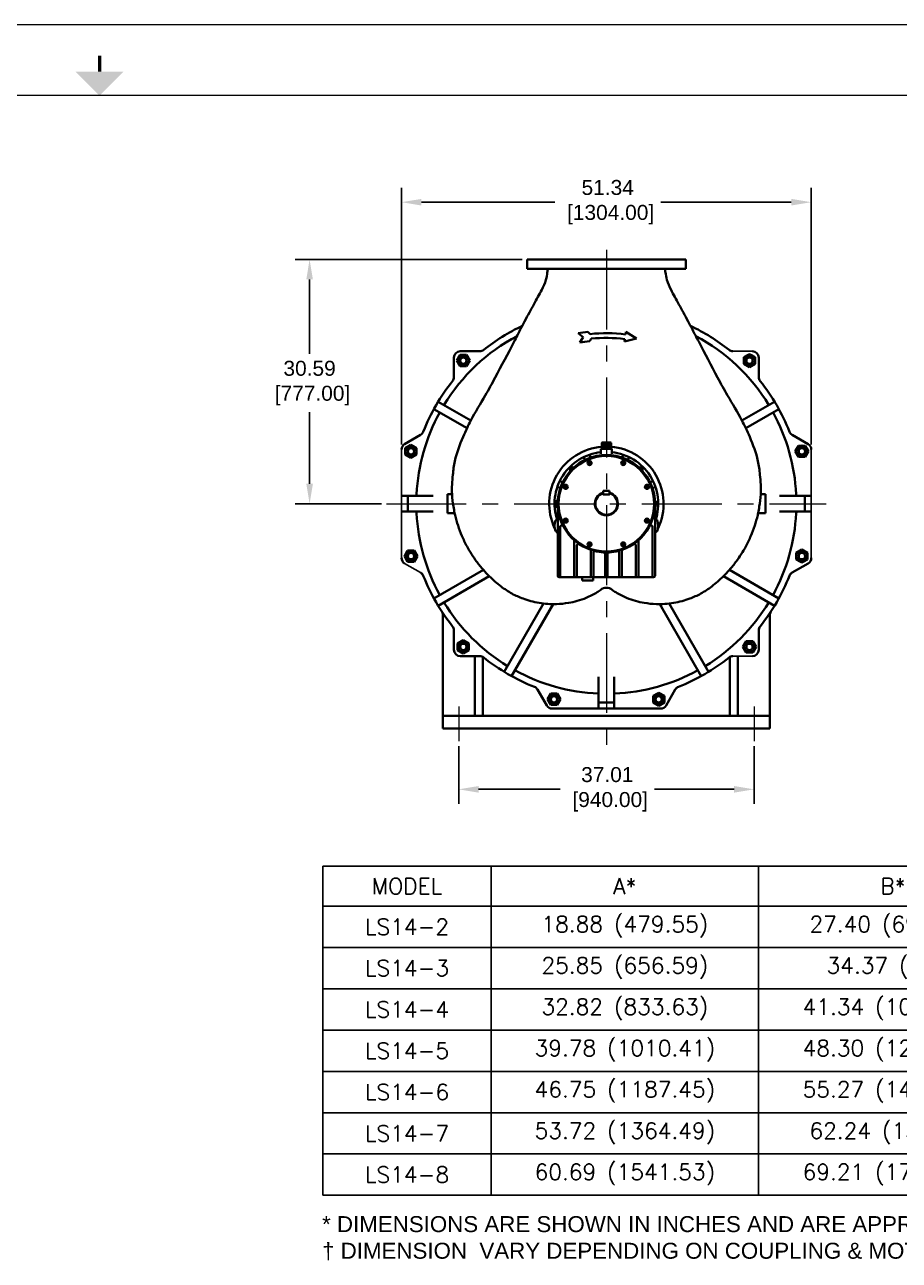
# Model space of a CAD drawing. Header units: inches. Extents: x 2 to 422, y -2 to 317.
# Drawn here: x 202.4 to 312, y 162.6 to 317.4 of the extents above; entities that cross this region are included whole.
import ezdxf
from ezdxf.enums import TextEntityAlignment as Align

# ---------------------------------------------------------------- set-up
doc = ezdxf.new("R2010")
doc.units = ezdxf.units.IN
doc.header["$MEASUREMENT"] = 0
doc.linetypes.add('点画线', pattern=[16, 10, -2, 2, -2])
doc.layers.add('Title Block', color=7, linetype='Continuous')
doc.layers.add('中心线层', color=1, linetype='点画线', lineweight=18)
doc.layers.add('粗实线层', color=7, linetype='Continuous', lineweight=35)
doc.styles.add('ACANSTS', font='romans.shx', dxfattribs={"height": 1})
doc.styles.add('Roman', font='romans')
doc.styles.get("Standard").update_dxf_attribs({"font": 'arial.ttf'})
doc.dimstyles.new('STANDARD 2 PLCS', dxfattribs={"dimtxt": 0.125, "dimasz": 0.18, "dimexe": 0.18, "dimexo": 0.0625, "dimgap": 0.09, "dimtad": 0, "dimtih": 1, "dimtoh": 1, "dimzin": 4, "dimdsep": 46, "dimtxsty": 'Standard', "dimcen": 0.09, "dimaunit": 1, "dimadec": 0, "dimazin": 1, "dimtfac": 1, "dimtofl": 0, "dimtmove": 1, "dimatfit": 3, "dimfxl": 1, "dimtolj": 1, "dimtzin": 4, "dimarcsym": 0})

# ---------------------------------------------------------------- blocks, each defined once
blk = doc.blocks.new('*T166')
at = {"layer": 'Title Block', "color": 0, "linetype": 'ByBlock', "lineweight": -2, "transparency": 16777216}
for p, q in [((0, 0), (142.53, 0)), ((0, 0), (0, -41.22)), ((21.12, 0), (21.12, -41.22)), ((54.6, 0), (54.6, -41.22)), ((88.28, 0), (88.28, -41.22)), ((117.32, 0), (117.32, -41.22)), ((142.53, 0), (142.53, -41.22)), ((0, -5), (142.53, -5)), ((0, -10.17), (142.53, -10.17)), ((0, -15.35), (142.53, -15.35)), ((0, -20.52), (142.53, -20.52)), ((0, -25.7), (142.53, -25.7)), ((0, -30.87), (142.53, -30.87)), ((0, -36.04), (142.53, -36.04)), ((0, -41.22), (142.53, -41.22))]:
    blk.add_line(p, q, dxfattribs=at)
at = {"layer": 'Title Block', "color": 0, "lineweight": 15, "transparency": 16777216, "char_height": 2, "attachment_point": 5, "style": 'Roman'}
for s, insert, width in [('MODEL', (10.56, -2.5), 18.9972), ('A*', (37.86, -2.5), 31.3476), ('B*', (71.44, -2.5), 31.5546), ('F{\\fArial|b0|i0|c0|p34;†}', (102.8, -2.5), 26.9144), ('L{\\fArial|b0|i0|c0|p34;†}', (129.92, -2.5), 23.0814), ('18.88 (479.55)', (37.86, -7.59), 31.3476), ('27.40 (695.96)', (71.44, -7.59), 31.5546), ('88.75 (2254)', (102.8, -7.59), 26.9144), ('91 (2311)', (129.92, -7.59), 24.1445), ('LS14-2', (10.56, -7.59), 18.9972), ('LS14-3', (10.56, -12.76), 18.9972), ('25.85 (656.59)', (37.86, -12.76), 31.3476), ('34.37 (873)', (71.44, -12.76), 31.5546), ('101.75 (2584)', (102.8, -12.76), 27.9775), ('104 (2642)', (129.92, -12.76), 24.1445), ('LS14-4', (10.56, -17.93), 18.9972), ('32.82 (833.63)', (37.86, -17.93), 31.3476), ('41.34 (1050.04)', (71.44, -17.93), 31.5546), ('128.75 (3270)', (102.8, -17.93), 27.9775), ('131 (3327)', (129.92, -17.93), 24.1445), ('39.78 (1010.41)', (37.86, -23.11), 31.3476), ('48.30 (1226.82)', (71.44, -23.11), 31.5546), ('128.75 (3270)', (102.8, -23.11), 27.9775), ('131 (3327)', (129.92, -23.11), 24.1445), ('LS14-5', (10.56, -23.11), 18.9972), ('LS14-6', (10.56, -28.28), 18.9972), ('46.75 (1187.45)', (37.86, -28.28), 31.3476), ('55.27 (1403.86)', (71.44, -28.28), 31.5546), ('143.75 (3651)', (102.8, -28.28), 27.9775), ('146 (3708)', (129.92, -28.28), 24.1445), ('LS14-7', (10.56, -33.46), 18.9972), ('53.72 (1364.49)', (37.86, -33.46), 31.3476), ('62.24 (1580.9)', (71.44, -33.46), 31.5546), ('164.75 (4185)', (102.8, -33.46), 27.9775), ('167 (4242)', (129.92, -33.46), 24.1445), ('60.69 (1541.53)', (37.86, -38.63), 31.3476), ('69.21 (1757.93)', (71.44, -38.63), 31.5546), ('164.75 (4185)', (102.8, -38.63), 27.9775), ('167 (4242)', (129.92, -38.63), 24.1445), ('LS14-8', (10.56, -38.63), 18.9972)]:
    blk.add_mtext(s, dxfattribs=dict(at, insert=insert, width=width))
blk = doc.blocks.new('*D167')
at = {"color": 0, "lineweight": -2, "transparency": 16777216}
for p, q in [((249.62, 264.78), (249.62, 296.93)), ((300.95, 264.78), (300.95, 296.93)), ((252.12, 295.13), (268.81, 295.13)), ((298.45, 295.13), (282.09, 295.13))]:
    blk.add_line(p, q, dxfattribs=at)
at = {"color": 0, "transparency": 16777216}
for points in [[(252.12, 295.54), (252.12, 294.71), (249.62, 295.13)], [(298.45, 295.54), (298.45, 294.71), (300.95, 295.13)]]:
    blk.add_solid(points, dxfattribs=at)
at = {"layer": 'Defpoints', "color": 0, "transparency": 16777216}
for p in [(300.95, 295.13), (249.62, 264.15), (300.95, 264.15)]:
    blk.add_point(p, dxfattribs=at)
at = {"color": 0, "transparency": 16777216, "insert": (275.45, 295.13), "char_height": 1.875, "attachment_point": 5}
blk.add_mtext('\\A1;51.34\\P [1304.00]', dxfattribs=at)
blk = doc.blocks.new('*D168')
at = {"color": 0, "lineweight": -2, "transparency": 16777216}
for p, q in [((264.72, 287.95), (236.3, 287.95)), ((238.1, 285.45), (238.1, 276.15)), ((238.1, 259.86), (238.1, 268.81)), ((247.1, 257.36), (236.3, 257.36))]:
    blk.add_line(p, q, dxfattribs=at)
at = {"color": 0, "transparency": 16777216}
for points in [[(237.69, 285.45), (238.52, 285.45), (238.1, 287.95)], [(237.69, 259.86), (238.52, 259.86), (238.1, 257.36)]]:
    blk.add_solid(points, dxfattribs=at)
at = {"layer": 'Defpoints', "color": 0, "transparency": 16777216}
for p in [(265.34, 287.95), (238.1, 257.36), (247.73, 257.36)]:
    blk.add_point(p, dxfattribs=at)
at = {"color": 0, "transparency": 16777216, "insert": (238.1, 272.48), "char_height": 1.875, "attachment_point": 5}
blk.add_mtext('\\A1;30.59\\P [777.00]', dxfattribs=at)
blk = doc.blocks.new('*D169')
at = {"color": 0, "lineweight": -2, "transparency": 16777216}
for p, q in [((256.78, 227.01), (256.78, 219.79)), ((293.79, 227.01), (293.79, 219.79)), ((259.28, 221.59), (269.49, 221.59)), ((291.29, 221.59), (281.31, 221.59))]:
    blk.add_line(p, q, dxfattribs=at)
at = {"color": 0, "transparency": 16777216}
for points in [[(259.28, 222), (259.28, 221.17), (256.78, 221.59)], [(291.29, 222), (291.29, 221.17), (293.79, 221.59)]]:
    blk.add_solid(points, dxfattribs=at)
at = {"layer": 'Defpoints', "color": 0, "transparency": 16777216}
for p in [(256.78, 227.64), (293.79, 227.64), (293.79, 221.59)]:
    blk.add_point(p, dxfattribs=at)
at = {"color": 0, "transparency": 16777216, "insert": (275.4, 221.59), "char_height": 1.875, "attachment_point": 5}
blk.add_mtext('\\A1;37.01\\P [940.00]', dxfattribs=at)
blk = doc.blocks.new('LONE STAR BLOWER TITLE BLOCK (SIZE A)')
at = {"layer": 'Title Block', "lineweight": 15}
for p, q in [((23.625, 18), (0, 18)), ((23.125, 17.5), (0.5, 17.5)), ((23.125, 17.5), (0.5, 17.5))]:
    blk.add_line(p, q, dxfattribs=at)
at = {"layer": 'Title Block', "lineweight": 15, "const_width": 0.0225}
blk.add_lwpolyline([(11.8125, 17.7813), (11.8125, 17.6687)], dxfattribs=at)
at = {"layer": 'Title Block', "lineweight": 15}
blk.add_solid([(11.6437, 17.6687), (11.9812, 17.6687), (11.8125, 17.5)], dxfattribs=at)
at = {"layer": 'Title Block', "lineweight": 15, "style": 'ACANSTS'}
for tag, p, height in [('DRAWN_BY', (14.3692, 2.2855), 0.135), ('DRAWN_DATE', (15.5145, 2.2938), 0.135), ('DRAWING_SUBTITLE', (17.5134, 1.9768), 0.2025), ('CHECKED_BY', (14.3914, 1.9397), 0.135), ('CHECK_DATE', (15.4958, 1.9404), 0.135), ('ENGINEER', (14.3854, 1.6081), 0.135), ('DRAWING_SUBTITLE', (17.5109, 1.5494), 0.2025), ('ENG_DATE', (15.4868, 1.6029), 0.135), ('MANUFACTURING', (14.3811, 1.2706), 0.135), ('MFG_DATE', (15.4879, 1.2695), 0.135), ('CONTROL', (14.3811, 0.9331), 0.135), ('CONTROL_DATE', (15.4879, 0.932), 0.135), ('CAGE_CODE', (17.7275, 0.9163), 0.135), ('MODEL_FILE_NAME', (8.2952, 0.6111), 0.135), ('APPROVED_BY', (14.3698, 0.5685), 0.135), ('APPROVAL_DATE', (15.4796, 0.5615), 0.135)]:
    blk.add_attdef(tag, p, '', height=height, dxfattribs=at)
at = {"layer": 'Title Block', "lineweight": 15, "style": 'Roman', "flags": 8}
for tag, height, p in [('DWG_NUMBER', 0.2812, (18.9096, 1.1474)), ('SCALE', 0.135, (17.9035, 0.7041)), ('SHEETNUMBER', 0.135, (21.2556, 0.7041)), ('TOTA_SHEETS', 0.135, (21.8939, 0.7016))]:
    blk.add_attdef(tag, text='', height=height, dxfattribs=at).set_placement(p, align=Align.TOP_LEFT)
at = {"layer": 'Title Block', "lineweight": 15, "style": 'ACANSTS'}
blk.add_attdef('REVISION', text='', height=0.135, dxfattribs=at).set_placement((22.8495, 0.8933), align=Align.CENTER)

msp = doc.modelspace()

# ---------------------------------------------------------------- linework, layer by layer
for p, q in [((282.627, 286.771), (267.944, 286.771)), ((291.145, 276.456), (290.654, 276.628)), ((291.145, 276.456), (290.654, 276.628)), ((293.592, 276.456), (291.145, 276.456)), ((294.38, 273.222), (294.38, 275.669)), ((294.551, 272.731), (294.38, 273.222)), ((294.551, 272.731), (294.38, 273.222)), ((298.56, 265.988), (298.221, 266.382)), ((298.56, 265.988), (298.221, 266.382)), ((300.561, 264.833), (298.56, 265.988)), ((249.616, 264.151), (249.616, 258.346)), ((300.954, 258.346), (300.954, 264.151)), ((249.616, 258.346), (249.616, 258.346)), ((249.616, 258.346), (249.616, 257.939)), ((249.616, 257.939), (249.616, 257.939)), ((249.616, 257.939), (249.616, 256.377)), ((300.954, 257.939), (300.954, 258.346)), ((300.954, 258.346), (300.954, 258.346)), ((300.954, 256.377), (300.954, 257.939)), ((300.954, 257.939), (300.954, 257.939)), ((249.616, 256.377), (249.616, 256.377)), ((249.616, 256.377), (249.616, 250.572)), ((300.954, 250.572), (300.954, 256.377)), ((250.009, 249.89), (252.01, 248.735)), ((298.56, 248.735), (300.561, 249.89)), ((252.01, 248.735), (252.349, 248.341)), ((252.01, 248.735), (252.349, 248.341)), ((298.221, 248.341), (298.56, 248.735)), ((298.221, 248.341), (298.56, 248.735)), ((254.683, 243.834), (254.813, 243.402)), ((254.683, 243.834), (254.813, 243.402)), ((254.813, 243.402), (254.813, 230.787)), ((295.757, 243.402), (295.887, 243.834)), ((295.757, 243.402), (295.887, 243.834)), ((295.757, 230.787), (295.757, 243.402)), ((294.551, 241.992), (294.38, 241.501)), ((294.551, 241.992), (294.38, 241.501)), ((294.38, 241.501), (294.38, 239.054)), ((291.145, 238.267), (290.654, 238.095)), ((291.145, 238.267), (290.654, 238.095)), ((293.592, 238.267), (291.145, 238.267)), ((266.265, 234.426), (266.658, 234.087)), ((266.265, 234.426), (266.658, 234.087)), ((266.658, 234.087), (267.814, 232.086)), ((282.756, 232.086), (283.912, 234.087)), ((283.912, 234.087), (284.305, 234.426)), ((283.912, 234.087), (284.305, 234.426)), ((268.496, 231.692), (274.301, 231.692)), ((274.301, 231.692), (274.301, 231.692)), ((274.301, 231.692), (276.269, 231.692)), ((276.269, 231.692), (276.269, 231.692)), ((276.269, 231.692), (282.075, 231.692)), ((289.655, 229.212), (293.789, 229.212))]:
    msp.add_line(p, q)
at = {"layer": '中心线层'}
for p, q in [((275.285, 289.166), (275.285, 225.557)), ((247.729, 257.361), (302.841, 257.361)), ((256.781, 231.968), (256.781, 227.637)), ((293.789, 231.968), (293.789, 227.637))]:
    msp.add_line(p, q, dxfattribs=at)
at = {"layer": '粗实线层'}
for p, q in [((265.344, 286.771), (265.344, 287.952)), ((265.344, 287.952), (285.226, 287.952)), ((285.226, 286.771), (285.226, 287.952)), ((285.226, 286.771), (265.344, 286.771)), ((272.355, 278.205), (271.764, 278.707)), ((272.944, 278.879), (273.254, 278.616)), ((277.669, 278.577), (277.704, 278.87)), ((277.704, 278.87), (279.041, 278.063)), ((271.969, 277.544), (272.355, 278.205)), ((273.386, 278.036), (273.201, 277.72)), ((279.041, 278.063), (277.563, 277.697)), ((277.563, 277.697), (277.598, 277.991)), ((256.191, 273.222), (256.191, 275.669)), ((256.948, 275.998), (256.539, 275.29)), ((257.766, 275.998), (256.948, 275.998)), ((256.978, 276.456), (259.425, 276.456)), ((258.175, 275.29), (257.766, 275.998)), ((293.213, 276.108), (292.505, 275.699)), ((292.505, 275.699), (292.505, 274.881)), ((293.922, 275.699), (293.213, 276.108)), ((293.922, 274.881), (293.922, 275.699)), ((294.38, 275.669), (294.38, 273.222)), ((256.539, 275.29), (256.948, 274.581)), ((256.948, 274.581), (257.766, 274.581)), ((257.766, 274.581), (258.175, 275.29)), ((292.505, 274.881), (293.213, 274.471)), ((293.213, 274.471), (293.922, 274.881)), ((254.212, 270.142), (258.295, 267.784)), ((292.275, 267.784), (296.358, 270.142)), ((257.825, 266.828), (253.68, 269.221)), ((292.745, 266.828), (296.89, 269.221)), ((250.009, 264.833), (252.01, 265.988)), ((250.795, 264.742), (250.086, 264.333)), ((251.503, 264.333), (250.795, 264.742)), ((274.754, 265.039), (274.695, 264.98)), ((274.695, 264.409), (274.695, 264.98)), ((274.695, 264.98), (274.703, 264.98)), ((274.723, 264.999), (274.703, 264.98)), ((274.703, 264.409), (274.703, 264.98)), ((274.723, 264.999), (274.723, 264.409)), ((274.723, 264.999), (274.818, 264.999)), ((274.754, 265.039), (275.817, 265.039)), ((274.804, 264.98), (274.818, 264.999)), ((274.804, 264.409), (274.804, 264.98)), ((274.804, 264.98), (274.943, 264.98)), ((274.957, 264.999), (274.943, 264.98)), ((274.943, 264.409), (274.943, 264.98)), ((274.957, 264.999), (274.957, 264.409)), ((274.957, 264.999), (275.187, 264.999)), ((275.187, 264.409), (275.187, 264.999)), ((275.187, 264.98), (275.383, 264.98)), ((275.383, 264.409), (275.383, 264.999)), ((275.383, 264.999), (275.613, 264.999)), ((275.613, 264.999), (275.613, 264.409)), ((275.627, 264.98), (275.613, 264.999)), ((275.627, 264.409), (275.627, 264.98)), ((275.627, 264.98), (275.766, 264.98)), ((275.752, 264.999), (275.766, 264.98)), ((275.752, 264.999), (275.847, 264.999)), ((275.766, 264.409), (275.766, 264.98)), ((275.817, 265.039), (275.876, 264.98)), ((275.847, 264.999), (275.847, 264.409)), ((275.867, 264.98), (275.847, 264.999)), ((275.867, 264.409), (275.867, 264.98)), ((275.867, 264.98), (275.876, 264.98)), ((275.876, 264.409), (275.876, 264.98)), ((298.56, 265.988), (300.561, 264.833)), ((250.086, 264.333), (250.086, 263.514)), ((250.086, 263.514), (250.795, 263.105)), ((250.795, 263.105), (251.503, 263.514)), ((251.503, 263.514), (251.503, 264.333)), ((272.595, 262.828), (272.44, 263.201)), ((273.323, 263.126), (273.167, 263.503)), ((274.596, 264.251), (274.596, 263.598)), ((274.596, 264.251), (275.974, 264.251)), ((274.695, 264.409), (275.876, 264.409)), ((274.695, 264.251), (274.695, 264.369)), ((274.695, 264.369), (275.876, 264.369)), ((274.734, 264.369), (274.734, 264.409)), ((275.836, 264.369), (275.836, 264.409)), ((275.876, 264.251), (275.876, 264.369)), ((275.974, 264.251), (275.974, 263.598)), ((277.247, 263.126), (277.403, 263.503)), ((277.975, 262.828), (278.13, 263.201)), ((299.366, 264.632), (298.957, 263.924)), ((298.957, 263.924), (299.366, 263.215)), ((300.185, 264.632), (299.366, 264.632)), ((299.366, 263.215), (300.185, 263.215)), ((300.594, 263.924), (300.185, 264.632)), ((300.185, 263.215), (300.594, 263.924)), ((270.755, 261.742), (271.109, 261.946)), ((270.755, 261.439), (270.755, 261.742)), ((271.109, 261.946), (271.206, 261.891)), ((273.176, 262.589), (273.059, 262.521)), ((273.059, 262.521), (273.059, 262.386)), ((273.059, 262.386), (273.176, 262.319)), ((273.293, 262.521), (273.176, 262.589)), ((273.176, 262.319), (273.293, 262.386)), ((273.293, 262.386), (273.293, 262.521)), ((277.394, 262.589), (277.277, 262.521)), ((277.277, 262.521), (277.277, 262.386)), ((277.277, 262.386), (277.394, 262.319)), ((277.511, 262.521), (277.394, 262.589)), ((277.394, 262.319), (277.511, 262.386)), ((277.511, 262.386), (277.511, 262.521)), ((279.364, 261.891), (279.461, 261.946)), ((279.461, 261.946), (279.815, 261.742)), ((279.815, 261.742), (279.815, 261.439)), ((269.819, 260.052), (269.445, 260.207)), ((280.751, 260.052), (281.125, 260.207)), ((251.508, 258.533), (251.48, 258.439)), ((255.364, 258.543), (255.364, 256.18)), ((255.944, 258.543), (255.364, 258.543)), ((269.516, 259.325), (269.144, 259.479)), ((270.193, 259.606), (270.076, 259.538)), ((270.076, 259.538), (270.076, 259.403)), ((270.076, 259.403), (270.193, 259.336)), ((270.31, 259.538), (270.193, 259.606)), ((270.193, 259.336), (270.31, 259.403)), ((270.31, 259.403), (270.31, 259.538)), ((274.923, 258.995), (274.891, 258.964)), ((274.891, 258.964), (274.891, 258.554)), ((274.891, 258.543), (274.891, 258.743)), ((274.891, 258.554), (274.923, 258.523)), ((274.891, 258.543), (274.903, 258.543)), ((275.659, 258.523), (274.911, 258.523)), ((275.647, 258.995), (274.923, 258.995)), ((275.647, 258.523), (274.923, 258.523)), ((275.679, 258.964), (275.647, 258.995)), ((275.647, 258.523), (275.679, 258.554)), ((275.679, 258.964), (275.679, 258.554)), ((275.679, 258.682), (275.679, 258.543)), ((280.377, 259.606), (280.26, 259.538)), ((280.26, 259.538), (280.26, 259.403)), ((280.26, 259.403), (280.377, 259.336)), ((280.494, 259.538), (280.377, 259.606)), ((280.377, 259.336), (280.494, 259.403)), ((280.494, 259.403), (280.494, 259.538)), ((281.054, 259.325), (281.426, 259.479)), ((295.206, 258.543), (294.626, 258.543)), ((295.206, 256.18), (295.206, 258.543)), ((299.062, 258.533), (299.09, 258.439)), ((249.616, 258.346), (253.595, 258.346)), ((250.403, 258.346), (250.403, 256.377)), ((251.411, 258.371), (251.319, 258.346)), ((251.48, 258.439), (251.411, 258.371)), ((269.025, 257.566), (269.201, 257.667)), ((269.025, 257.157), (269.025, 257.566)), ((269.183, 257.066), (269.025, 257.157)), ((269.183, 248.346), (269.183, 257.361)), ((281.369, 257.667), (281.545, 257.566)), ((281.387, 257.361), (281.387, 248.346)), ((281.545, 257.157), (281.387, 257.066)), ((281.545, 257.566), (281.545, 257.157)), ((296.975, 258.346), (300.954, 258.346)), ((299.09, 258.439), (299.159, 258.371)), ((299.159, 258.371), (299.251, 258.346)), ((300.167, 256.377), (300.167, 258.346)), ((249.616, 256.377), (253.595, 256.377)), ((251.411, 256.352), (251.319, 256.377)), ((251.48, 256.284), (251.411, 256.352)), ((251.508, 256.19), (251.48, 256.284)), ((255.364, 256.18), (256.275, 256.18)), ((270.193, 255.387), (270.076, 255.32)), ((270.31, 255.32), (270.193, 255.387)), ((280.377, 255.387), (280.26, 255.32)), ((280.494, 255.32), (280.377, 255.387)), ((294.296, 256.18), (295.206, 256.18)), ((296.975, 256.377), (300.954, 256.377)), ((299.062, 256.19), (299.09, 256.284)), ((299.09, 256.284), (299.159, 256.352)), ((299.159, 256.352), (299.251, 256.377)), ((268.936, 255.295), (269.183, 255.295)), ((268.936, 253.917), (269.183, 253.917)), ((269.498, 254.459), (269.498, 248.235)), ((270.076, 255.32), (270.076, 255.185)), ((270.076, 255.185), (270.193, 255.117)), ((270.193, 255.117), (270.31, 255.185)), ((270.31, 255.185), (270.31, 255.32)), ((280.26, 255.32), (280.26, 255.185)), ((280.26, 255.185), (280.377, 255.117)), ((280.377, 255.117), (280.494, 255.185)), ((280.494, 255.185), (280.494, 255.32)), ((281.072, 248.235), (281.072, 254.459)), ((281.634, 255.295), (281.387, 255.295)), ((281.634, 253.917), (281.387, 253.917)), ((271.269, 248.235), (271.269, 252.678)), ((273.176, 252.404), (273.059, 252.337)), ((273.059, 252.337), (273.059, 252.202)), ((273.293, 252.337), (273.176, 252.404)), ((273.293, 252.202), (273.293, 252.337)), ((277.394, 252.404), (277.277, 252.337)), ((277.277, 252.337), (277.277, 252.202)), ((277.511, 252.337), (277.394, 252.404)), ((277.511, 252.202), (277.511, 252.337)), ((279.301, 252.678), (279.301, 248.235)), ((250.386, 251.508), (249.976, 250.799)), ((249.976, 250.799), (250.386, 250.091)), ((251.204, 251.508), (250.386, 251.508)), ((251.613, 250.799), (251.204, 251.508)), ((251.204, 250.091), (251.613, 250.799)), ((271.584, 252.127), (271.584, 248.235)), ((273.059, 252.202), (273.176, 252.134)), ((273.176, 252.134), (273.293, 252.202)), ((273.356, 251.432), (273.356, 248.235)), ((273.671, 251.224), (273.671, 248.235)), ((275.128, 248.235), (275.128, 251.072)), ((275.443, 251.072), (275.443, 248.235)), ((276.899, 248.235), (276.899, 251.224)), ((277.214, 251.432), (277.214, 248.235)), ((277.277, 252.202), (277.394, 252.134)), ((277.394, 252.134), (277.511, 252.202)), ((278.986, 248.235), (278.986, 252.127)), ((299.775, 251.618), (299.067, 251.208)), ((299.067, 251.208), (299.067, 250.39)), ((300.484, 251.208), (299.775, 251.618)), ((300.484, 250.39), (300.484, 251.208)), ((250.386, 250.091), (251.204, 250.091)), ((300.561, 249.89), (298.56, 248.735)), ((299.067, 250.39), (299.775, 249.981)), ((299.775, 249.981), (300.484, 250.39)), ((259.873, 249.077), (253.68, 245.502)), ((260.619, 248.28), (254.212, 244.581)), ((269.38, 248.149), (281.191, 248.149)), ((272.234, 248.149), (272.234, 247.755)), ((272.234, 248.149), (272.234, 247.755)), ((273.612, 247.755), (272.234, 247.755)), ((273.612, 248.149), (273.612, 247.755)), ((273.612, 248.149), (273.612, 247.755)), ((289.951, 248.28), (296.358, 244.581)), ((290.697, 249.077), (296.89, 245.502)), ((267.424, 244.856), (262.485, 236.301)), ((268.609, 244.782), (263.405, 235.768)), ((287.165, 235.768), (281.961, 244.782)), ((288.085, 236.301), (283.146, 244.856)), ((254.813, 229.212), (254.813, 243.402)), ((295.757, 229.212), (295.757, 243.402)), ((256.191, 241.501), (256.191, 239.054)), ((294.38, 239.054), (294.38, 241.501)), ((257.357, 240.252), (256.648, 239.842)), ((258.065, 239.842), (257.357, 240.252)), ((292.804, 240.142), (292.395, 239.433)), ((293.622, 240.142), (292.804, 240.142)), ((294.032, 239.433), (293.622, 240.142)), ((256.648, 239.842), (256.648, 239.024)), ((256.648, 239.024), (257.357, 238.615)), ((257.357, 238.615), (258.065, 239.024)), ((258.065, 239.024), (258.065, 239.842)), ((292.395, 239.433), (292.804, 238.725)), ((292.804, 238.725), (293.622, 238.725)), ((293.622, 238.725), (294.032, 239.433)), ((256.978, 238.267), (259.425, 238.267)), ((258.813, 230.787), (258.813, 238.267)), ((259.813, 230.787), (259.813, 238.165)), ((290.757, 230.787), (290.757, 238.165)), ((291.757, 230.787), (291.757, 238.267)), ((274.301, 231.692), (274.301, 235.671)), ((276.269, 231.692), (276.269, 235.671)), ((267.814, 232.086), (266.658, 234.087)), ((281.847, 233.689), (281.139, 233.28)), ((282.556, 233.28), (281.847, 233.689)), ((283.912, 234.087), (282.756, 232.086)), ((268.314, 233.58), (267.905, 232.871)), ((267.905, 232.871), (268.314, 232.162)), ((269.132, 233.58), (268.314, 233.58)), ((268.314, 232.162), (269.132, 232.162)), ((269.541, 232.871), (269.132, 233.58)), ((269.132, 232.162), (269.541, 232.871)), ((274.301, 232.48), (276.269, 232.48)), ((281.139, 233.28), (281.139, 232.462)), ((281.139, 232.462), (281.847, 232.053)), ((281.847, 232.053), (282.556, 232.462)), ((282.556, 232.462), (282.556, 233.28)), ((295.757, 230.787), (254.813, 230.787)), ((268.496, 231.692), (282.075, 231.692)), ((254.813, 229.212), (295.757, 229.212))]:
    msp.add_line(p, q, dxfattribs=at)
for centre, radius in [((257.357, 275.29), 0.709), ((257.357, 275.29), 0.472), ((257.357, 275.29), 0.394), ((293.213, 275.29), 0.709), ((293.213, 275.29), 0.472), ((293.213, 275.29), 0.394), ((250.795, 263.924), 0.709), ((250.795, 263.924), 0.472), ((250.795, 263.924), 0.394), ((275.285, 257.361), 6.102), ((275.285, 257.361), 5.984), ((299.775, 263.924), 0.709), ((299.775, 263.924), 0.472), ((299.775, 263.924), 0.394), ((273.176, 262.454), 0.256), ((273.176, 262.454), 0.244), ((273.176, 262.454), 0.135), ((277.394, 262.454), 0.256), ((277.394, 262.454), 0.244), ((277.394, 262.454), 0.135), ((270.193, 259.471), 0.256), ((270.193, 259.471), 0.244), ((270.193, 259.471), 0.135), ((280.377, 259.471), 0.256), ((280.377, 259.471), 0.244), ((280.377, 259.471), 0.135), ((270.193, 255.252), 0.256), ((270.193, 255.252), 0.244), ((270.193, 255.252), 0.135), ((280.377, 255.252), 0.256), ((280.377, 255.252), 0.244), ((280.377, 255.252), 0.135), ((273.176, 252.269), 0.256), ((273.176, 252.269), 0.244), ((273.176, 252.269), 0.135), ((277.394, 252.269), 0.256), ((277.394, 252.269), 0.244), ((277.394, 252.269), 0.135), ((250.795, 250.799), 0.709), ((250.795, 250.799), 0.472), ((250.795, 250.799), 0.394), ((299.775, 250.799), 0.709), ((299.775, 250.799), 0.472), ((299.775, 250.799), 0.394), ((257.357, 239.433), 0.709), ((257.357, 239.433), 0.472), ((293.213, 239.433), 0.709), ((293.213, 239.433), 0.472), ((257.357, 239.433), 0.394), ((293.213, 239.433), 0.394), ((268.723, 232.871), 0.709), ((268.723, 232.871), 0.472), ((268.723, 232.871), 0.394), ((281.847, 232.871), 0.709), ((281.847, 232.871), 0.472), ((281.847, 232.871), 0.394)]:
    msp.add_circle(centre, radius, dxfattribs=at)
for centre, radius, start, end in [((275.285, 257.361), 24.646, 115.31129, 128.58041), ((275.284, 258.739), 20.276, 96.62885, 100), ((275.284, 258.739), 19.98, 83.14637, 95.83202), ((275.285, 257.361), 24.646, 51.41959, 64.68872), ((275.285, 257.361), 23.805, 118.0571, 148.72067), ((275.284, 258.739), 19.094, 96.26456, 100), ((275.284, 258.739), 19.39, 83.14637, 95.62012), ((275.285, 257.361), 23.805, 31.27933, 61.94292), ((256.978, 275.669), 0.787, 90, 180), ((257.357, 275.29), 0.719, 141.35808, 158.80397), ((257.357, 275.29), 0.413, 15, 315), ((259.425, 277.243), 0.787, 270, 308.58041), ((291.145, 277.243), 0.787, 231.41965, 269.99998), ((293.213, 275.29), 0.413, 285, 225), ((293.213, 275.29), 0.719, 51.35808, 68.80397), ((293.592, 275.669), 0.787, 0, 90), ((275.285, 257.361), 24.646, 141.41959, 158.53079), ((255.403, 273.222), 0.787, 321.41962, 359.99999), ((295.167, 273.222), 0.787, 179.99999, 218.58045), ((275.285, 257.361), 24.646, 21.46921, 38.58041), ((275.285, 257.361), 23.805, 151.27933, 177.17856), ((275.285, 257.361), 23.805, 2.82144, 28.72067), ((251.617, 266.67), 0.787, 299.99999, 338.53083), ((298.953, 266.67), 0.787, 201.46917, 240.00001), ((250.403, 264.151), 0.787, 120, 180), ((300.167, 264.151), 0.787, 0, 60), ((250.795, 263.924), 0.719, 171.35808, 188.80397), ((250.795, 263.924), 0.413, 45, 345), ((275.285, 257.361), 7.162, 94.79577, 205.16914), ((275.285, 257.361), 6.496, 96.08994, 198.55912), ((275.285, 257.361), 7.162, 334.8309, 85.20424), ((275.285, 257.361), 6.496, 341.44088, 83.91006), ((299.775, 263.924), 0.413, 255, 195), ((299.775, 263.924), 0.719, 21.35808, 38.80397), ((271.109, 261.537), 0.354, 75.82549, 194.00532), ((279.461, 261.537), 0.354, 345.99488, 104.17483), ((275.285, 257.361), 1.449, 105.88253, 74.0958), ((275.285, 257.361), 1.437, 105.9008, 74.0992), ((275.285, 257.361), 1.378, 106.60155, 73.39845), ((274.911, 258.543), 0.0197, 180, 270), ((275.659, 258.543), 0.0197, 270, 0), ((269.38, 257.361), 0.512, 110.28159, 247.17437), ((269.38, 257.361), 0.472, 112.01016, 245.37304), ((269.38, 257.361), 0.362, 168.22756, 191.72862), ((269.38, 257.361), 0.354, 120.32848, 236.13105), ((269.38, 257.361), 0.362, 119.61734, 131.46832), ((269.38, 257.361), 0.362, 228.67323, 236.99766), ((281.191, 257.361), 0.354, 303.86814, 59.67141), ((275.285, 257.361), 23.805, 182.82144, 208.72067), ((275.285, 257.361), 23.805, 331.27933, 357.17856), ((270.96, 254.606), 2.165, 162.20841, 197.79159), ((268.936, 255.255), 0.0394, 90, 162.20841), ((268.936, 253.956), 0.0394, 197.79159, 270), ((275.285, 257.361), 7.162, 208.84783, 211.17574), ((269.695, 254.459), 0.197, 27.43929, 179.99997), ((280.876, 254.459), 0.197, 0.00003, 152.56071), ((275.285, 257.361), 7.162, 328.82426, 331.15217), ((281.634, 255.255), 0.0394, 17.79159, 90), ((281.634, 253.956), 0.0394, 270, 342.20841), ((279.61, 254.606), 2.165, 342.20841, 17.79159), ((271.072, 252.678), 0.197, 0.00003, 48.02927), ((271.781, 252.127), 0.197, 56.20332, 179.99991), ((278.789, 252.127), 0.197, 0.00002, 123.79682), ((279.498, 252.678), 0.197, 131.97115, 179.99983), ((250.795, 250.799), 0.413, 75, 15), ((273.159, 251.432), 0.197, 359.99994, 70.27553), ((273.868, 251.224), 0.197, 76.99722, 179.99995), ((274.931, 251.072), 0.197, 359.99998, 86.77547), ((275.639, 251.072), 0.197, 93.22453, 180.00002), ((276.702, 251.224), 0.197, 359.99997, 103.00295), ((277.411, 251.432), 0.197, 109.7242, 180.00017), ((299.775, 250.799), 0.413, 225, 165), ((299.775, 250.799), 0.719, 351.35808, 8.80397), ((250.403, 250.572), 0.787, 180, 240), ((250.795, 250.799), 0.719, 201.35808, 218.80397), ((300.167, 250.572), 0.787, 300, 360), ((251.617, 248.053), 0.787, 21.46921, 60), ((275.285, 257.361), 24.646, 201.46921, 218.58041), ((269.38, 248.346), 0.197, 180, 270), ((281.191, 248.346), 0.197, 270, 0), ((275.285, 257.361), 24.646, 321.41959, 338.53079), ((298.953, 248.053), 0.787, 120, 158.53079), ((275.285, 245.645), 1.181, 52.6649, 127.3351), ((275.285, 257.361), 23.805, 211.27933, 238.66387), ((275.285, 257.361), 23.805, 301.33613, 328.72067), ((254.025, 243.402), 0.787, 359.99999, 33.28896), ((296.545, 243.402), 0.787, 146.711, 180.00002), ((255.403, 241.501), 0.787, 0.00001, 38.58038), ((295.167, 241.501), 0.787, 141.41955, 180.00001), ((256.978, 239.054), 0.787, 180, 270), ((257.357, 239.433), 0.719, 231.35808, 248.80397), ((257.357, 239.433), 0.413, 105, 45), ((293.213, 239.433), 0.413, 195, 135), ((293.592, 239.054), 0.787, 270, 0), ((293.213, 239.433), 0.719, 321.35808, 338.80397), ((259.425, 237.48), 0.787, 51.41959, 90), ((275.285, 257.361), 24.646, 231.41959, 248.53079), ((275.285, 257.361), 24.646, 291.46921, 308.58041), ((291.145, 237.48), 0.787, 90.00002, 128.58035), ((275.285, 257.361), 23.805, 241.22253, 267.63039), ((275.285, 257.361), 23.805, 272.36961, 298.77747), ((265.977, 233.693), 0.787, 29.99998, 68.53086), ((284.594, 233.693), 0.787, 111.46921, 150), ((268.723, 232.871), 0.413, 135, 75), ((268.723, 232.871), 0.719, 261.35808, 278.80397), ((281.847, 232.871), 0.413, 165, 105), ((281.847, 232.871), 0.719, 291.35808, 308.80397), ((268.496, 232.48), 0.787, 210, 270), ((282.075, 232.48), 0.787, 270, 330)]:
    msp.add_arc(centre, radius, start, end, dxfattribs=at)
for points, knots in [([(267.944, 286.771), (267.94, 286.706), (267.929, 286.559), (267.843, 286.108), (267.722, 285.259), (267.253, 284.25), (266.705, 283.244), (266.174, 282.305), (265.615, 281.28), (265.054, 280.226), (264.557, 279.277), (264.12, 278.431), (263.085, 276.42), (261.751, 273.898), (259.958, 270.596), (258.658, 268.554), (257.804, 266.792), (257.043, 265.139), (256.318, 263.202), (256.002, 260.754), (255.862, 258.837), (256.08, 257.236), (256.23, 256.369), (256.518, 255.128), (256.975, 253.701), (257.912, 251.763), (258.826, 250.338), (259.808, 249.13), (260.802, 248.063), (261.983, 247.038), (263.399, 246.076), (264.679, 245.519), (265.828, 245.147), (267.213, 244.841), (268.818, 244.727), (270.411, 244.903), (271.666, 245.164), (272.629, 245.51), (273.453, 245.888), (274.065, 246.215), (274.422, 246.472), (274.569, 246.584)], [0, 0, 0, 0, 64.4232172, 147.9191667, 458.0587938, 916.101728, 1245.4696342, 1604.1594671, 1992.1165957, 2411.6114109, 2796.5279971, 3060.9164983, 3362.1564795, 5055.0386735, 5909.2144666, 7112.6587433, 7467.1976094, 7863.0791693, 8931.4852691, 9510.1750221, 10323.8131189, 10840.14737, 11117.9635436, 11202.4154048, 12111.3613336, 12605.1209828, 13349.781708, 13794.9107903, 14158.1501935, 14804.3944335, 15352.0835218, 15859.9123106, 16191.6962921, 16556.8076254, 17273.9717275, 17785.3129399, 18152.9966168, 18551.714128, 18803.207994, 19057.9771843, 19242.3682083, 19242.3682083, 19242.3682083, 19242.3682083]), ([(282.627, 286.771), (282.63, 286.706), (282.641, 286.559), (282.727, 286.108), (282.848, 285.259), (283.317, 284.25), (283.865, 283.244), (284.396, 282.305), (284.955, 281.28), (285.517, 280.226), (286.013, 279.277), (286.45, 278.431), (287.485, 276.42), (288.82, 273.898), (290.612, 270.596), (291.912, 268.554), (292.766, 266.792), (293.527, 265.139), (294.252, 263.202), (294.568, 260.754), (294.708, 258.837), (294.49, 257.236), (294.34, 256.369), (294.052, 255.128), (293.595, 253.701), (292.658, 251.763), (291.744, 250.338), (290.762, 249.13), (289.768, 248.063), (288.587, 247.038), (287.171, 246.076), (285.891, 245.519), (284.742, 245.147), (283.357, 244.841), (281.752, 244.727), (280.159, 244.903), (278.904, 245.164), (277.941, 245.51), (277.117, 245.888), (276.505, 246.215), (276.148, 246.472), (276.001, 246.584)], [0, 0, 0, 0, 41.6913129, 95.7254935, 296.4315246, 592.8527856, 806.002346, 1038.127513, 1289.1929322, 1560.6678811, 1809.7656213, 1980.8639335, 2175.8105824, 3271.3547711, 3824.1323534, 4602.9381016, 4832.3769815, 5088.5706752, 5779.9868281, 6154.4843555, 6681.028076, 7015.172407, 7194.9604014, 7249.6131977, 7837.835127, 8157.3703647, 8639.2755634, 8927.3396597, 9162.4090689, 9580.6243022, 9935.0598323, 10263.6998761, 10478.4129932, 10714.6938171, 11178.8046495, 11509.7177489, 11747.663258, 12005.6922301, 12168.4458135, 12333.3190143, 12452.6471728, 12452.6471728, 12452.6471728, 12452.6471728])]:
    msp.add_open_spline(points, degree=3, knots=knots, dxfattribs=at)

# ---------------------------------------------------------------- block references
at = {"xscale": 17.75796442161139, "yscale": 17.75796442161139, "zscale": 17.75796442161139}
msp.add_blockref('LONE STAR BLOWER TITLE BLOCK (SIZE A)', (2.023, -2.285), dxfattribs=at)
msp.add_blockref('*T166', (239.746, 211.958))

# ---------------------------------------------------------------- texts
at = {"lineweight": 15, "insert": (239.664, 168.129), "char_height": 2, "attachment_point": 1}
msp.add_mtext_dynamic_manual_height_columns('* DIMENSIONS ARE SHOWN IN INCHES AND ARE APPROXIMATE. DO NOT USE FOR CONSTRUCTION PURPOSES.\\P{\\C0;†} DIMENSION  VARY DEPENDING ON COUPLING & MOTOR FRAME SIZE.', width=176.25075, gutter_width=1, heights=[0], dxfattribs=at)

# ---------------------------------------------------------------- dimensions: what is measured, and where the dimension line sits
for base, p1, p2, picture, middle in [((300.954, 295.128), (249.616, 264.151), (300.954, 264.151), '*D167', (275.448, 295.128)), ((293.789, 221.586), (256.781, 227.637), (293.789, 227.637), '*D169', (275.4, 221.586))]:
    dim = msp.add_linear_dim(base=base, p1=p1, p2=p2, dimstyle='STANDARD 2 PLCS', override={"dimscale": 10, "dimtxt": 0.1875, "dimasz": 0.25, "dimpost": '\\X', "dimtmove": 0})
    dim.commit()
    dim.dimension.update_dxf_attribs({"geometry": picture, "text_midpoint": middle, "dimtype": 160})
dim = msp.add_linear_dim(base=(238.104, 257.361), p1=(265.344, 287.952), p2=(247.729, 257.361), angle=90, dimstyle='STANDARD 2 PLCS', override={"dimscale": 10, "dimtxt": 0.1875, "dimasz": 0.25, "dimpost": '\\X', "dimtmove": 0})
dim.commit()
dim.dimension.update_dxf_attribs({"geometry": '*D168', "text_midpoint": (238.104, 272.478), "dimtype": 160})

doc.saveas('drawing.dxf')
